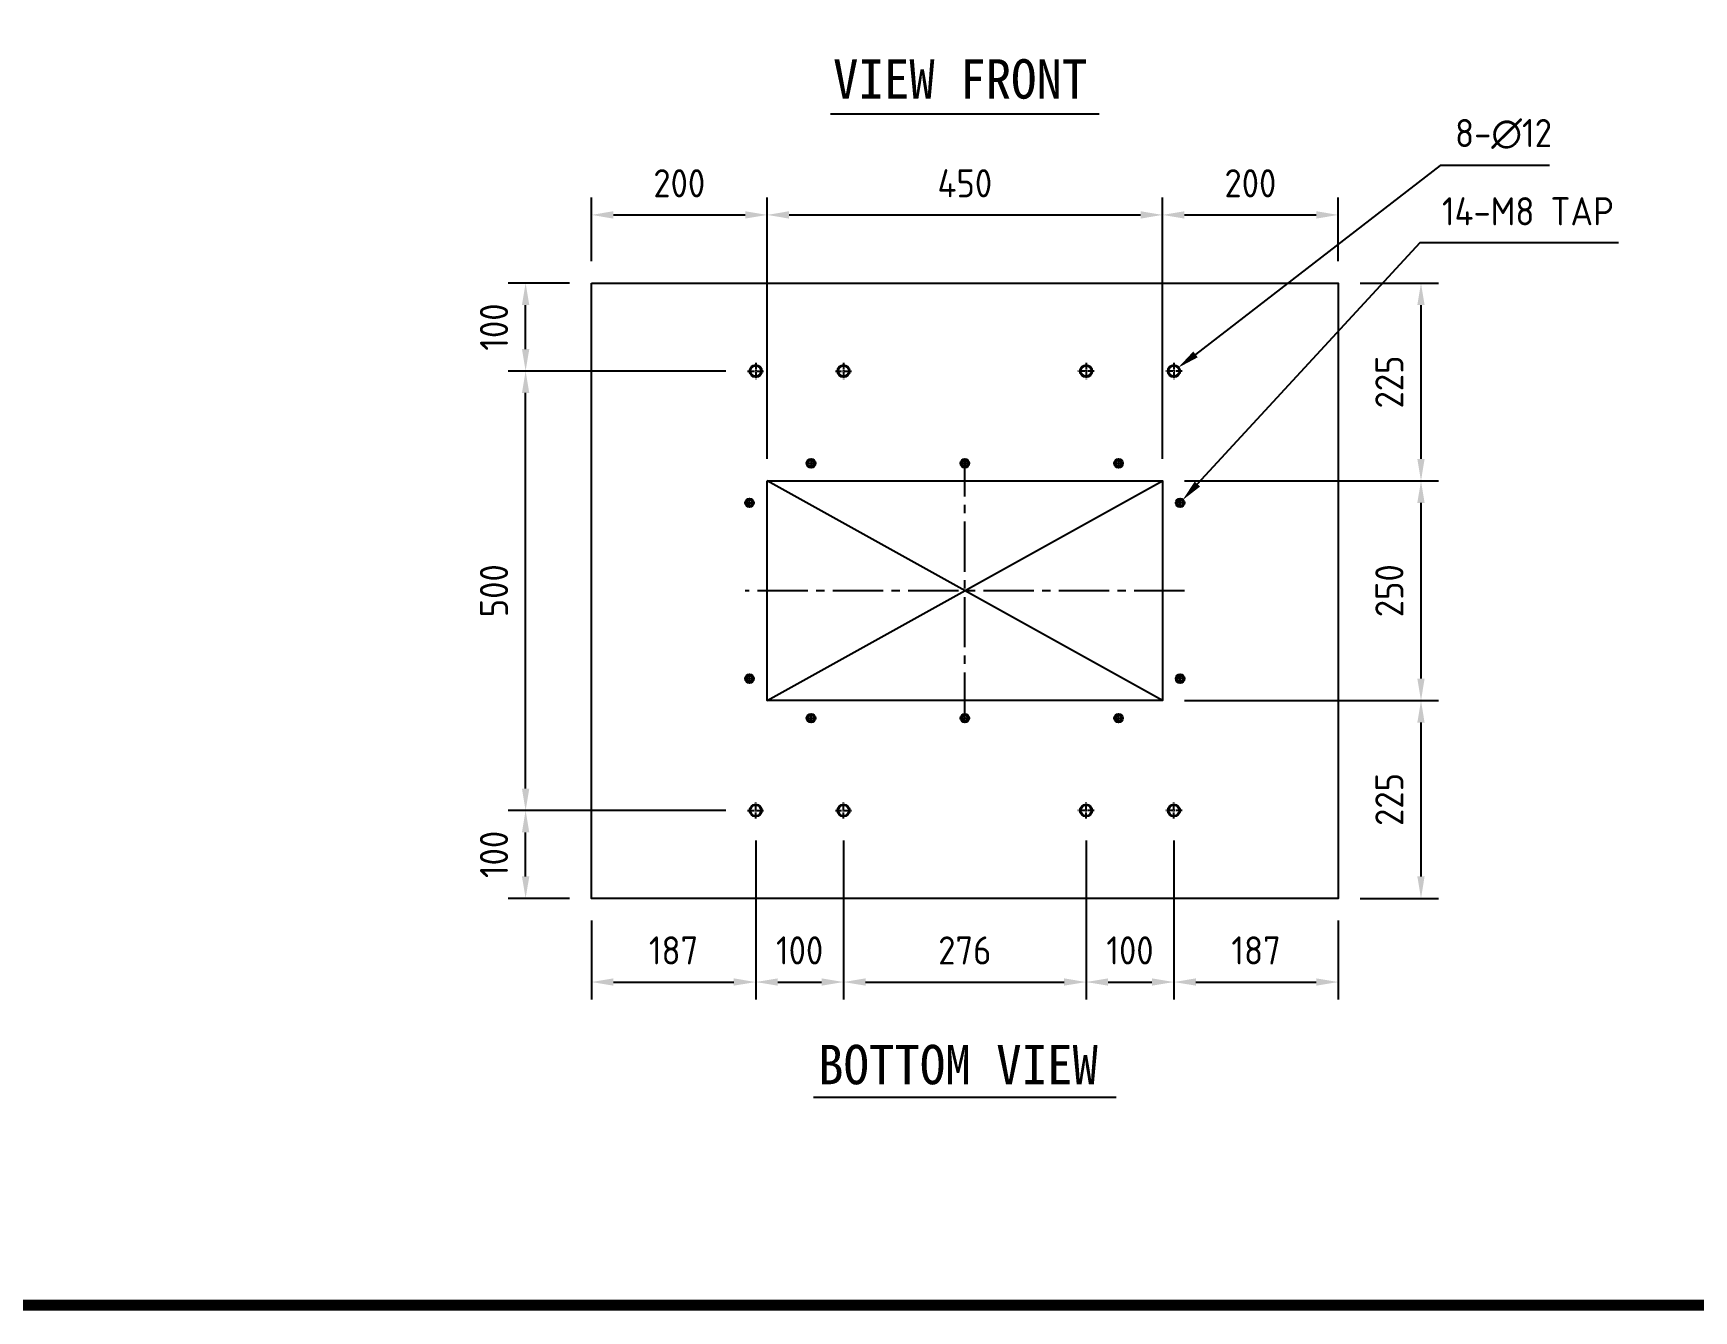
# Model space of a CAD drawing. Header units: millimetres. Extents: x -8980 to 16421, y 0 to 6237.
# Drawn here: x 10751 to 12641, y 84 to 1537 of the extents above; entities that cross this region are included whole.
import ezdxf
from ezdxf.enums import TextEntityAlignment as Align

# ---------------------------------------------------------------- set-up
doc = ezdxf.new("R2010")
doc.units = ezdxf.units.MM
for name, pattern in [('CENTER', [50.8, 31.75, -6.35, 6.35, -6.35]), ('CENTER1', [10, 7, -1, 1, -1]), ('CENTER2', [28.575, 19.05, -3.175, 3.175, -3.175])]:
    doc.linetypes.add(name, pattern=pattern)
for name, color, linetype in [('CENTER', 1, 'CENTER'), ('CL', 1, 'CENTER'), ('FORMAT-1', 7, 'Continuous'), ('THIN', 3, 'Continuous')]:
    doc.layers.add(name, color=color, linetype=linetype)
doc.styles.add('HAN', font='')
doc.styles.get("Standard").update_dxf_attribs({"font": 'ISOCP.SHX', "bigfont": 'WHGTXT.SHX'})
doc.styles.get('HAN').set_extended_font_data('GulimChe')
doc.dimstyles.new('PS-10', dxfattribs={"dimscale": 10, "dimtxt": 3.2, "dimasz": 2.5, "dimexe": 2, "dimexo": 2.5, "dimgap": 2, "dimtad": 1, "dimtoh": 1, "dimrnd": 0.05, "dimzin": 12, "dimdsep": 46, "dimtxsty": 'Standard', "dimcen": 0, "dimclrt": 2, "dimazin": 3, "dimtfac": 1, "dimtofl": 0, "dimtmove": 0, "dimatfit": 3, "dimfxl": 0, "dimtolj": 1, "dimtzin": 0, "dimarcsym": 0})

# ---------------------------------------------------------------- blocks, each defined once
blk = doc.blocks.new('format-3')
at = {"layer": 'FORMAT-1', "const_width": 0.7}
blk.add_lwpolyline([(13, 5), (13, 292), (415, 292), (415, 5)], close=True, dxfattribs=at)
at = {"style": 'HAN'}
for tag, height, p in [('MODEL-NAME', 3, (386.6, 31.53)), ('SCALE', 2.7, (321.31, 26.29)), ('PART-NAME', 3, (386.6, 26.29)), ('PART-NO', 3, (386.6, 21.01)), ('DRA-BY', 3, (261.22, 19.44)), ('CH-BY', 3, (277.71, 19.44)), ('APP-BY', 3, (294.2, 19.44)), ('관련업체', 3, (334.02, 9.26)), ('DRA-DATE', 2.5, (261.22, 7.48)), ('CH-DATE', 2.5, (277.71, 7.48)), ('APP-DATE', 2.5, (294.2, 7.48))]:
    blk.add_attdef(tag, text='', height=height, dxfattribs=at).set_placement(p, align=Align.MIDDLE_CENTER)
blk = doc.blocks.new('*D558')
at = {"color": 0, "linetype": 'ByBlock', "lineweight": -2}
for p, q in [((11573.1, 618.7), (11573.1, 437.7)), ((11386.1, 527.9), (11386.1, 437.7)), ((11411.1, 457.7), (11548.1, 457.7))]:
    blk.add_line(p, q, dxfattribs=at)
at = {"color": 0}
for points in [[(11411.1, 461.9), (11411.1, 453.6), (11386.1, 457.7)], [(11548.1, 461.9), (11548.1, 453.6), (11573.1, 457.7)]]:
    blk.add_solid(points, dxfattribs=at)
at = {"layer": 'DEFPOINTS', "color": 0}
for p in [(11573.1, 643.7, 0), (11386.1, 552.9, 0), (11573.1, 457.7)]:
    blk.add_point(p, dxfattribs=at)
at = {"color": 2, "insert": (11479.6, 493.7), "char_height": 32, "attachment_point": 5}
blk.add_mtext('\\A1;187', dxfattribs=at)
blk = doc.blocks.new('*D559')
at = {"color": 0, "linetype": 'ByBlock', "lineweight": -2}
for p, q in [((11573.1, 618.7), (11573.1, 437.7)), ((11673.1, 618.7), (11673.1, 437.7)), ((11598.1, 457.7), (11648.1, 457.7))]:
    blk.add_line(p, q, dxfattribs=at)
at = {"color": 0}
for points in [[(11598.1, 461.9), (11598.1, 453.6), (11573.1, 457.7)], [(11648.1, 461.9), (11648.1, 453.6), (11673.1, 457.7)]]:
    blk.add_solid(points, dxfattribs=at)
at = {"layer": 'DEFPOINTS', "color": 0}
for p in [(11573.1, 643.7, 0), (11673.1, 643.7, 0), (11673.1, 457.7)]:
    blk.add_point(p, dxfattribs=at)
at = {"color": 2, "insert": (11623.1, 493.7), "char_height": 32, "attachment_point": 5}
blk.add_mtext('\\A1;100', dxfattribs=at)
blk = doc.blocks.new('*D560')
at = {"color": 0, "linetype": 'ByBlock', "lineweight": -2}
for p, q in [((11673.1, 618.7), (11673.1, 437.7)), ((11949.1, 618.7), (11949.1, 437.7)), ((11698.1, 457.7), (11924.1, 457.7))]:
    blk.add_line(p, q, dxfattribs=at)
at = {"color": 0}
for points in [[(11698.1, 461.9), (11698.1, 453.6), (11673.1, 457.7)], [(11924.1, 461.9), (11924.1, 453.6), (11949.1, 457.7)]]:
    blk.add_solid(points, dxfattribs=at)
at = {"layer": 'DEFPOINTS', "color": 0}
for p in [(11673.1, 643.7, 0), (11949.1, 643.7, 0), (11949.1, 457.7)]:
    blk.add_point(p, dxfattribs=at)
at = {"color": 2, "insert": (11811.1, 493.7), "char_height": 32, "attachment_point": 5}
blk.add_mtext('\\A1;276', dxfattribs=at)
blk = doc.blocks.new('*D561')
at = {"color": 0, "linetype": 'ByBlock', "lineweight": -2}
for p, q in [((11949.1, 618.7), (11949.1, 437.7)), ((12049.1, 618.7), (12049.1, 437.7)), ((11974.1, 457.7), (12024.1, 457.7))]:
    blk.add_line(p, q, dxfattribs=at)
at = {"color": 0}
for points in [[(11974.1, 461.9), (11974.1, 453.6), (11949.1, 457.7)], [(12024.1, 461.9), (12024.1, 453.6), (12049.1, 457.7)]]:
    blk.add_solid(points, dxfattribs=at)
at = {"layer": 'DEFPOINTS', "color": 0}
for p in [(11949.1, 643.7, 0), (12049.1, 643.7, 0), (12049.1, 457.7)]:
    blk.add_point(p, dxfattribs=at)
at = {"color": 2, "insert": (11999.1, 493.7), "char_height": 32, "attachment_point": 5}
blk.add_mtext('\\A1;100', dxfattribs=at)
blk = doc.blocks.new('*D562')
at = {"color": 0, "linetype": 'ByBlock', "lineweight": -2}
for p, q in [((12049.1, 618.7), (12049.1, 437.7)), ((12236.1, 527.9), (12236.1, 437.7)), ((12074.1, 457.7), (12211.1, 457.7))]:
    blk.add_line(p, q, dxfattribs=at)
at = {"color": 0}
for points in [[(12074.1, 461.9), (12074.1, 453.6), (12049.1, 457.7)], [(12211.1, 461.9), (12211.1, 453.6), (12236.1, 457.7)]]:
    blk.add_solid(points, dxfattribs=at)
at = {"layer": 'DEFPOINTS', "color": 0}
for p in [(12049.1, 643.7, 0), (12236.1, 552.9, 0), (12236.1, 457.7)]:
    blk.add_point(p, dxfattribs=at)
at = {"color": 2, "insert": (12142.6, 493.7), "char_height": 32, "attachment_point": 5}
blk.add_mtext('\\A1;187', dxfattribs=at)
blk = doc.blocks.new('*D563')
at = {"color": 0, "linetype": 'ByBlock', "lineweight": -2}
for p, q in [((11538.9, 652.9), (11291.2, 652.9)), ((11311.2, 577.9), (11311.2, 627.9)), ((11361.1, 552.9), (11291.2, 552.9))]:
    blk.add_line(p, q, dxfattribs=at)
at = {"color": 0}
for points in [[(11307, 627.9), (11315.4, 627.9), (11311.2, 652.9)], [(11307, 577.9), (11315.4, 577.9), (11311.2, 552.9)]]:
    blk.add_solid(points, dxfattribs=at)
at = {"layer": 'DEFPOINTS', "color": 0}
for p in [(11311.2, 652.9), (11563.9, 652.9, 0), (11386.1, 552.9, 0)]:
    blk.add_point(p, dxfattribs=at)
at = {"color": 2, "insert": (11275.2, 602.9), "char_height": 32, "attachment_point": 5, "rotation": 90}
blk.add_mtext('\\A1;100', dxfattribs=at)
blk = doc.blocks.new('*D564')
at = {"color": 0, "linetype": 'ByBlock', "lineweight": -2}
for p, q in [((11538.9, 1152.9), (11291.2, 1152.9)), ((11311.2, 677.9), (11311.2, 1127.9)), ((11538.9, 652.9), (11291.2, 652.9))]:
    blk.add_line(p, q, dxfattribs=at)
at = {"color": 0}
for points in [[(11307, 1127.9), (11315.4, 1127.9), (11311.2, 1152.9)], [(11307, 677.9), (11315.4, 677.9), (11311.2, 652.9)]]:
    blk.add_solid(points, dxfattribs=at)
at = {"layer": 'DEFPOINTS', "color": 0}
for p in [(11311.2, 1152.9), (11563.9, 1152.9, 0), (11563.9, 652.9, 0)]:
    blk.add_point(p, dxfattribs=at)
at = {"color": 2, "insert": (11275.2, 902.9), "char_height": 32, "attachment_point": 5, "rotation": 90}
blk.add_mtext('\\A1;500', dxfattribs=at)
blk = doc.blocks.new('*D565')
at = {"color": 0, "linetype": 'ByBlock', "lineweight": -2}
for p, q in [((11361.1, 1252.9), (11291.2, 1252.9)), ((11311.2, 1177.9), (11311.2, 1227.9)), ((11538.9, 1152.9), (11291.2, 1152.9))]:
    blk.add_line(p, q, dxfattribs=at)
at = {"color": 0}
for points in [[(11307, 1227.9), (11315.4, 1227.9), (11311.2, 1252.9)], [(11307, 1177.9), (11315.4, 1177.9), (11311.2, 1152.9)]]:
    blk.add_solid(points, dxfattribs=at)
at = {"layer": 'DEFPOINTS', "color": 0}
for p in [(11311.2, 1252.9), (11386.1, 1252.9, 0), (11563.9, 1152.9, 0)]:
    blk.add_point(p, dxfattribs=at)
at = {"color": 2, "insert": (11275.2, 1202.9), "char_height": 32, "attachment_point": 5, "rotation": 90}
blk.add_mtext('\\A1;100', dxfattribs=at)
blk = doc.blocks.new('*D566')
at = {"color": 0, "linetype": 'ByBlock', "lineweight": -2}
for p, q in [((11386.1, 1277.9), (11386.1, 1350.5)), ((11586.1, 1052.9), (11586.1, 1350.5)), ((11411.1, 1330.5), (11561.1, 1330.5))]:
    blk.add_line(p, q, dxfattribs=at)
at = {"color": 0}
for points in [[(11411.1, 1334.7), (11411.1, 1326.3), (11386.1, 1330.5)], [(11561.1, 1334.7), (11561.1, 1326.3), (11586.1, 1330.5)]]:
    blk.add_solid(points, dxfattribs=at)
at = {"layer": 'DEFPOINTS', "color": 0}
for p in [(11586.1, 1330.5), (11386.1, 1252.9, 0), (11586.1, 1027.9, 0)]:
    blk.add_point(p, dxfattribs=at)
at = {"color": 2, "insert": (11486.1, 1366.5), "char_height": 32, "attachment_point": 5}
blk.add_mtext('\\A1;200', dxfattribs=at)
blk = doc.blocks.new('*D567')
at = {"color": 0, "linetype": 'ByBlock', "lineweight": -2}
for p, q in [((11586.1, 1052.9), (11586.1, 1350.5)), ((12036.1, 1052.9), (12036.1, 1350.5)), ((11611.1, 1330.5), (12011.1, 1330.5))]:
    blk.add_line(p, q, dxfattribs=at)
at = {"color": 0}
for points in [[(11611.1, 1334.7), (11611.1, 1326.3), (11586.1, 1330.5)], [(12011.1, 1334.7), (12011.1, 1326.3), (12036.1, 1330.5)]]:
    blk.add_solid(points, dxfattribs=at)
at = {"layer": 'DEFPOINTS', "color": 0}
for p in [(12036.1, 1330.5), (11586.1, 1027.9, 0), (12036.1, 1027.9, 0)]:
    blk.add_point(p, dxfattribs=at)
at = {"color": 2, "insert": (11811.1, 1366.5), "char_height": 32, "attachment_point": 5}
blk.add_mtext('\\A1;450', dxfattribs=at)
blk = doc.blocks.new('*D568')
at = {"color": 0, "linetype": 'ByBlock', "lineweight": -2}
for p, q in [((12036.1, 1052.9), (12036.1, 1350.5)), ((12236.1, 1277.9), (12236.1, 1350.5)), ((12061.1, 1330.5), (12211.1, 1330.5))]:
    blk.add_line(p, q, dxfattribs=at)
at = {"color": 0}
for points in [[(12061.1, 1334.7), (12061.1, 1326.3), (12036.1, 1330.5)], [(12211.1, 1334.7), (12211.1, 1326.3), (12236.1, 1330.5)]]:
    blk.add_solid(points, dxfattribs=at)
at = {"layer": 'DEFPOINTS', "color": 0}
for p in [(12236.1, 1330.5), (12236.1, 1252.9, 0), (12036.1, 1027.9, 0)]:
    blk.add_point(p, dxfattribs=at)
at = {"color": 2, "insert": (12136.1, 1366.5), "char_height": 32, "attachment_point": 5}
blk.add_mtext('\\A1;200', dxfattribs=at)
blk = doc.blocks.new('*D569')
at = {"color": 0, "linetype": 'ByBlock', "lineweight": -2}
for p, q in [((12061.1, 777.9), (12350.3, 777.9)), ((12330.3, 577.9), (12330.3, 752.9)), ((12261.1, 552.9), (12350.3, 552.9))]:
    blk.add_line(p, q, dxfattribs=at)
at = {"color": 0}
for points in [[(12326.1, 752.9), (12334.4, 752.9), (12330.3, 777.9)], [(12326.1, 577.9), (12334.4, 577.9), (12330.3, 552.9)]]:
    blk.add_solid(points, dxfattribs=at)
at = {"layer": 'DEFPOINTS', "color": 0}
for p in [(12036.1, 777.9, 0), (12330.3, 777.9), (12236.1, 552.9, 0)]:
    blk.add_point(p, dxfattribs=at)
at = {"color": 2, "insert": (12294.3, 665.4), "char_height": 32, "attachment_point": 5, "rotation": 90}
blk.add_mtext('\\A1;225', dxfattribs=at)
blk = doc.blocks.new('*D570')
at = {"color": 0, "linetype": 'ByBlock', "lineweight": -2}
for p, q in [((12061.1, 1027.9), (12350.3, 1027.9)), ((12330.3, 802.9), (12330.3, 1002.9)), ((12061.1, 777.9), (12350.3, 777.9))]:
    blk.add_line(p, q, dxfattribs=at)
at = {"color": 0}
for points in [[(12326.1, 1002.9), (12334.4, 1002.9), (12330.3, 1027.9)], [(12326.1, 802.9), (12334.4, 802.9), (12330.3, 777.9)]]:
    blk.add_solid(points, dxfattribs=at)
at = {"layer": 'DEFPOINTS', "color": 0}
for p in [(12036.1, 1027.9, 0), (12330.3, 1027.9), (12036.1, 777.9, 0)]:
    blk.add_point(p, dxfattribs=at)
at = {"color": 2, "insert": (12294.3, 902.9), "char_height": 32, "attachment_point": 5, "rotation": 90}
blk.add_mtext('\\A1;250', dxfattribs=at)
blk = doc.blocks.new('*D571')
at = {"color": 0, "linetype": 'ByBlock', "lineweight": -2}
for p, q in [((12261.1, 1252.9), (12350.3, 1252.9)), ((12330.3, 1052.9), (12330.3, 1227.9)), ((12061.1, 1027.9), (12350.3, 1027.9))]:
    blk.add_line(p, q, dxfattribs=at)
at = {"color": 0}
for points in [[(12326.1, 1227.9), (12334.4, 1227.9), (12330.3, 1252.9)], [(12326.1, 1052.9), (12334.4, 1052.9), (12330.3, 1027.9)]]:
    blk.add_solid(points, dxfattribs=at)
at = {"layer": 'DEFPOINTS', "color": 0}
for p in [(12236.1, 1252.9, 0), (12330.3, 1252.9), (12036.1, 1027.9, 0)]:
    blk.add_point(p, dxfattribs=at)
at = {"color": 2, "insert": (12294.3, 1140.4), "char_height": 32, "attachment_point": 5, "rotation": 90}
blk.add_mtext('\\A1;225', dxfattribs=at)
blk = doc.blocks.new('*D573')
at = {"color": 0, "lineweight": -2}
for p, q in [((12352.1, 1386.6), (12073.6, 1171.8)), ((12476.4, 1386.6), (12352.1, 1386.6))]:
    blk.add_line(p, q, dxfattribs=at)
at = {"color": 0}
blk.add_solid([(12071.1, 1175.1), (12076.2, 1168.5), (12053.8, 1156.6)], dxfattribs=at)
at = {"layer": 'DEFPOINTS', "color": 0}
for p in [(12053.8, 1156.6), (12044.3, 1149.2)]:
    blk.add_point(p, dxfattribs=at)
at = {"color": 2, "insert": (12424.2, 1422.6), "char_height": 32, "attachment_point": 5}
blk.add_mtext('\\A1;8-∅12', dxfattribs=at)
blk = doc.blocks.new('*D572')
at = {"color": 0, "lineweight": -2}
for p, q in [((12328.9, 1298.6), (12075.7, 1024.2)), ((12555.1, 1298.6), (12328.9, 1298.6))]:
    blk.add_line(p, q, dxfattribs=at)
at = {"color": 0}
blk.add_solid([(12072.7, 1027.1), (12078.8, 1021.4), (12058.8, 1005.9)], dxfattribs=at)
at = {"layer": 'DEFPOINTS', "color": 0}
for p in [(12058.8, 1005.9), (12053.4, 1000)]:
    blk.add_point(p, dxfattribs=at)
at = {"color": 2, "insert": (12452, 1334.6), "char_height": 32, "attachment_point": 5}
blk.add_mtext('\\A1;14-M8 TAP', dxfattribs=at)

msp = doc.modelspace()

# ---------------------------------------------------------------- linework, layer by layer
for p, q in [((11658.103, 1445.639, 0), (11964.063, 1445.639, 0)), ((12036.083, 777.911, 0), (11586.083, 1027.911, 0)), ((11586.083, 777.911, 0), (12036.083, 1027.911, 0)), ((11638.843, 326.698, 0), (11983.324, 326.698, 0))]:
    msp.add_line(p, q)
at = {"color": 1, "linetype": 'CENTER2', "ltscale": 3}
for p, q in [((11811.083, 752.911, 0), (11811.083, 1052.911, 0)), ((12061.083, 902.911, 0), (11561.083, 902.911, 0))]:
    msp.add_line(p, q, dxfattribs=at)
at = {"color": 3, "elevation": 0}
for points in [[(11386.083, 1252.911), (12236.083, 1252.911), (12236.083, 552.911), (11386.083, 552.911)], [(11586.083, 1027.911), (12036.083, 1027.911), (12036.083, 777.911), (11586.083, 777.911)]]:
    msp.add_lwpolyline(points, close=True, dxfattribs=at)
at = {"color": 3}
for centre, radius in [((11573.083, 1152.911, 0), 7), ((11573.083, 1152.911, 0), 6), ((11673.083, 1152.911, 0), 7), ((11673.083, 1152.911, 0), 6), ((11949.083, 1152.911, 0), 7), ((11949.083, 1152.911, 0), 6), ((12049.083, 1152.911, 0), 7), ((12049.083, 1152.911, 0), 6), ((11636.083, 1047.911, 0), 5), ((11811.083, 1047.911, 0), 5), ((11986.083, 1047.911, 0), 5), ((11566.083, 1002.911, 0), 5), ((12056.083, 1002.911, 0), 5), ((11566.083, 802.911, 0), 5), ((12056.083, 802.911, 0), 5), ((11636.083, 757.911, 0), 5), ((11811.083, 757.911, 0), 5), ((11986.083, 757.911, 0), 5), ((11573.083, 652.911, 0), 7), ((11573.083, 652.911, 0), 6), ((11673.083, 652.911, 0), 7), ((11673.083, 652.911, 0), 6), ((11949.083, 652.911, 0), 7), ((11949.083, 652.911, 0), 6), ((12049.083, 652.911, 0), 7), ((12049.083, 652.911, 0), 6)]:
    msp.add_circle(centre, radius, dxfattribs=at)
for centre in [(11636.083, 1047.911, 0), (11811.083, 1047.911, 0), (11986.083, 1047.911, 0), (11566.083, 1002.911, 0), (12056.083, 1002.911, 0), (11566.083, 802.911, 0), (12056.083, 802.911, 0), (11636.083, 757.911, 0), (11811.083, 757.911, 0), (11986.083, 757.911, 0)]:
    msp.add_circle(centre, 3.323)
at = {"layer": 'CENTER'}
for p, q in [((11632.083, 1047.911, 0), (11640.083, 1047.911, 0)), ((11636.083, 1051.911, 0), (11636.083, 1043.911, 0)), ((11807.083, 1047.911, 0), (11815.083, 1047.911, 0)), ((11811.083, 1051.911, 0), (11811.083, 1043.911, 0)), ((11982.083, 1047.911, 0), (11990.083, 1047.911, 0)), ((11986.083, 1051.911, 0), (11986.083, 1043.911, 0)), ((11562.083, 1002.911, 0), (11570.083, 1002.911, 0)), ((11566.083, 998.911, 0), (11566.083, 1006.911, 0)), ((12060.083, 1002.911, 0), (12052.083, 1002.911, 0)), ((12056.083, 998.911, 0), (12056.083, 1006.911, 0)), ((11562.083, 802.911, 0), (11570.083, 802.911, 0)), ((11566.083, 798.911, 0), (11566.083, 806.911, 0)), ((12060.083, 802.911, 0), (12052.083, 802.911, 0)), ((12056.083, 798.911, 0), (12056.083, 806.911, 0)), ((11632.083, 757.911, 0), (11640.083, 757.911, 0)), ((11636.083, 753.911, 0), (11636.083, 761.911, 0)), ((11807.083, 757.911, 0), (11815.083, 757.911, 0)), ((11811.083, 753.911, 0), (11811.083, 761.911, 0)), ((11982.083, 757.911, 0), (11990.083, 757.911, 0)), ((11986.083, 753.911, 0), (11986.083, 761.911, 0))]:
    msp.add_line(p, q, dxfattribs=at)
at = {"layer": 'CL', "linetype": 'CENTER1'}
for p, q in [((11563.883, 1152.911, 0), (11582.283, 1152.911, 0)), ((11573.083, 1162.111, 0), (11573.083, 1143.711, 0)), ((11663.883, 1152.911, 0), (11682.283, 1152.911, 0)), ((11673.083, 1162.111, 0), (11673.083, 1143.711, 0)), ((11958.283, 1152.911, 0), (11939.883, 1152.911, 0)), ((11949.083, 1162.111, 0), (11949.083, 1143.711, 0)), ((12058.283, 1152.911, 0), (12039.883, 1152.911, 0)), ((12049.083, 1162.111, 0), (12049.083, 1143.711, 0)), ((11573.083, 643.711, 0), (11573.083, 662.111, 0)), ((11673.083, 643.711, 0), (11673.083, 662.111, 0)), ((11949.083, 643.711, 0), (11949.083, 662.111, 0)), ((12049.083, 643.711, 0), (12049.083, 662.111, 0)), ((11563.883, 652.911, 0), (11582.283, 652.911, 0)), ((11663.883, 652.911, 0), (11682.283, 652.911, 0)), ((11958.283, 652.911, 0), (11939.883, 652.911, 0)), ((12058.283, 652.911, 0), (12039.883, 652.911, 0))]:
    msp.add_line(p, q, dxfattribs=at)
at = {"layer": 'THIN'}
for centre, start, end in [((11636.083, 1047.911, 0), 255, 165), ((11811.083, 1047.911, 0), 255, 165), ((11986.083, 1047.911, 0), 255, 165), ((11566.083, 1002.911, 0), 195, 105), ((12056.083, 1002.911, 0), 75, 345), ((11566.083, 802.911, 0), 195, 105), ((12056.083, 802.911, 0), 75, 345), ((11636.083, 757.911, 0), 195, 105), ((11811.083, 757.911, 0), 195, 105), ((11986.083, 757.911, 0), 195, 105)]:
    msp.add_arc(centre, 4, start, end, dxfattribs=at)

# ---------------------------------------------------------------- block references
at = {"xscale": 18, "yscale": 18, "zscale": 18}
msp.add_blockref('format-3', (8860.77, 0), dxfattribs=at)

# ---------------------------------------------------------------- texts
at = {"color": 2, "style": 'HAN'}
for s, p in [('VIEW FRONT', (11661.061, 1462.819, 0)), ('BOTTOM VIEW', (11644.125, 341.432, 0))]:
    msp.add_text(s, height=44.8, dxfattribs=at).set_placement(p)

# ---------------------------------------------------------------- dimensions: what is measured, and where the dimension line sits
dim = msp.add_diameter_dim_2p(p1=(12044.332, 1149.247, 0), p2=(12053.834, 1156.576, 0), text='8-<>', dimstyle='PS-10')
dim.commit()
dim.dimension.update_dxf_attribs({"geometry": '*D573', "text_midpoint": (12424.212, 1386.606, 0), "dimtype": 163})
for base, p1, p2, override, picture, middle in [((11586.083, 1330.509), (11386.083, 1252.911, 0), (11586.083, 1027.911, 0), {"dimarcsym": 1}, '*D566', (11486.083, 1366.512)), ((12036.083, 1330.509), (11586.083, 1027.911, 0), (12036.083, 1027.911, 0), {"dimtmove": 1, "dimarcsym": 1}, '*D567', (11811.083, 1366.509)), ((12236.083, 1330.509), (12036.083, 1027.911, 0), (12236.083, 1252.911, 0), {"dimtmove": 1, "dimarcsym": 1}, '*D568', (12136.083, 1366.512)), ((11573.083, 457.724), (11386.083, 552.911, 0), (11573.083, 643.711, 0), {"dimarcsym": 1}, '*D558', (11479.583, 493.724)), ((11673.083, 457.724), (11573.083, 643.711, 0), (11673.083, 643.711, 0), {"dimtmove": 1, "dimarcsym": 1}, '*D559', (11623.083, 493.724)), ((11949.083, 457.724), (11673.083, 643.711, 0), (11949.083, 643.711, 0), {"dimtmove": 1, "dimarcsym": 1}, '*D560', (11811.083, 493.727)), ((12049.083, 457.724), (11949.083, 643.711, 0), (12049.083, 643.711, 0), {"dimtmove": 1, "dimarcsym": 1}, '*D561', (11999.083, 493.724)), ((12236.083, 457.724), (12049.083, 643.711, 0), (12236.083, 552.911, 0), {"dimtmove": 1, "dimarcsym": 1}, '*D562', (12142.583, 493.724))]:
    dim = msp.add_linear_dim(base=base, p1=p1, p2=p2, dimstyle='PS-10', override=override)
    dim.commit()
    dim.dimension.update_dxf_attribs({"geometry": picture, "text_midpoint": middle})
dim = msp.add_diameter_dim_2p(p1=(12053.371, 999.971, 0), p2=(12058.795, 1005.851, 0), text='14-<> TAP', dimstyle='PS-10', override={"dimpost": 'M<>'})
dim.commit()
dim.dimension.update_dxf_attribs({"geometry": '*D572', "text_midpoint": (12452.009, 1298.607, 0), "dimtype": 163})
for base, p1, p2, override, picture, middle in [((11311.203, 1252.911), (11563.883, 1152.911, 0), (11386.083, 1252.911, 0), {"dimtmove": 1, "dimarcsym": 1}, '*D565', (11275.203, 1202.911)), ((12330.273, 1252.911), (12036.083, 1027.911, 0), (12236.083, 1252.911, 0), {"dimtmove": 1, "dimarcsym": 1}, '*D571', (12294.27, 1140.411)), ((11311.203, 1152.911), (11563.883, 652.911, 0), (11563.883, 1152.911, 0), {"dimtmove": 1, "dimarcsym": 1}, '*D564', (11275.203, 902.911)), ((12330.273, 1027.911), (12036.083, 777.911, 0), (12036.083, 1027.911, 0), {"dimtmove": 1, "dimarcsym": 1}, '*D570', (12294.27, 902.911)), ((12330.273, 777.911), (12236.083, 552.911, 0), (12036.083, 777.911, 0), {"dimarcsym": 1}, '*D569', (12294.27, 665.411)), ((11311.203, 652.911), (11386.083, 552.911, 0), (11563.883, 652.911, 0), {"dimarcsym": 1}, '*D563', (11275.203, 602.911))]:
    dim = msp.add_linear_dim(base=base, p1=p1, p2=p2, angle=90, dimstyle='PS-10', override=override)
    dim.commit()
    dim.dimension.update_dxf_attribs({"geometry": picture, "text_midpoint": middle})

doc.saveas('drawing.dxf')
